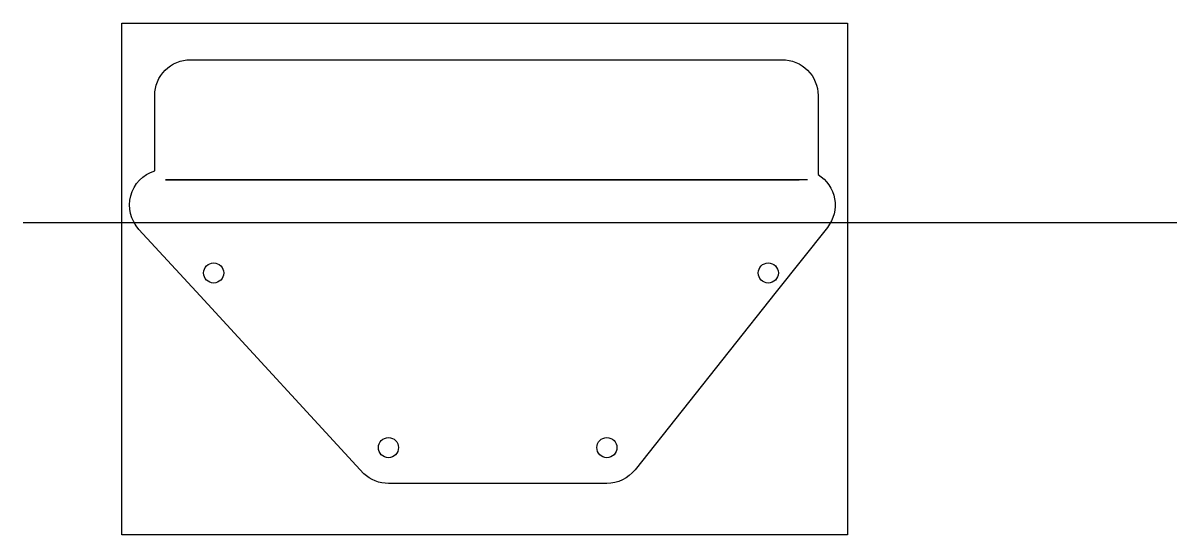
# Model space of a CAD drawing. Header units: inches. Extents: x 1.9 to 15.4, y 5.5 to 11.5.
import ezdxf

# ---------------------------------------------------------------- set-up
doc = ezdxf.new("R2010")
doc.units = ezdxf.units.IN
doc.header["$MEASUREMENT"] = 0

msp = doc.modelspace()

# ---------------------------------------------------------------- linework, layer by layer
msp.add_line((1.901, 9.154), (15.415, 9.154))
msp.add_lwpolyline([(11.556, 5.492), (3.056, 5.492), (3.056, 11.492), (11.556, 11.492)], close=True)
msp.add_lwpolyline([(10.722, 8.342), (9.068, 6.255, -0.229053), (8.739, 6.096), (6.18, 6.096, -0.18975), (5.893, 6.209), (3.975, 8.294), (3.258, 9.074, -0.550357), (3.442, 9.76), (3.442, 10.643, -0.414214), (3.862, 11.063), (10.791, 11.063, -0.414214), (11.212, 10.643), (11.212, 9.717, -0.449401), (11.321, 9.098)], format="xyb", close=True)
msp.add_lwpolyline([(11.087, 9.654), (3.567, 9.654), (10.991, 9.654)])
for centre in [(4.133, 8.563), (10.629, 8.563), (6.18, 6.516), (8.739, 6.516)]:
    msp.add_circle(centre, 0.118)

doc.saveas('drawing.dxf')
